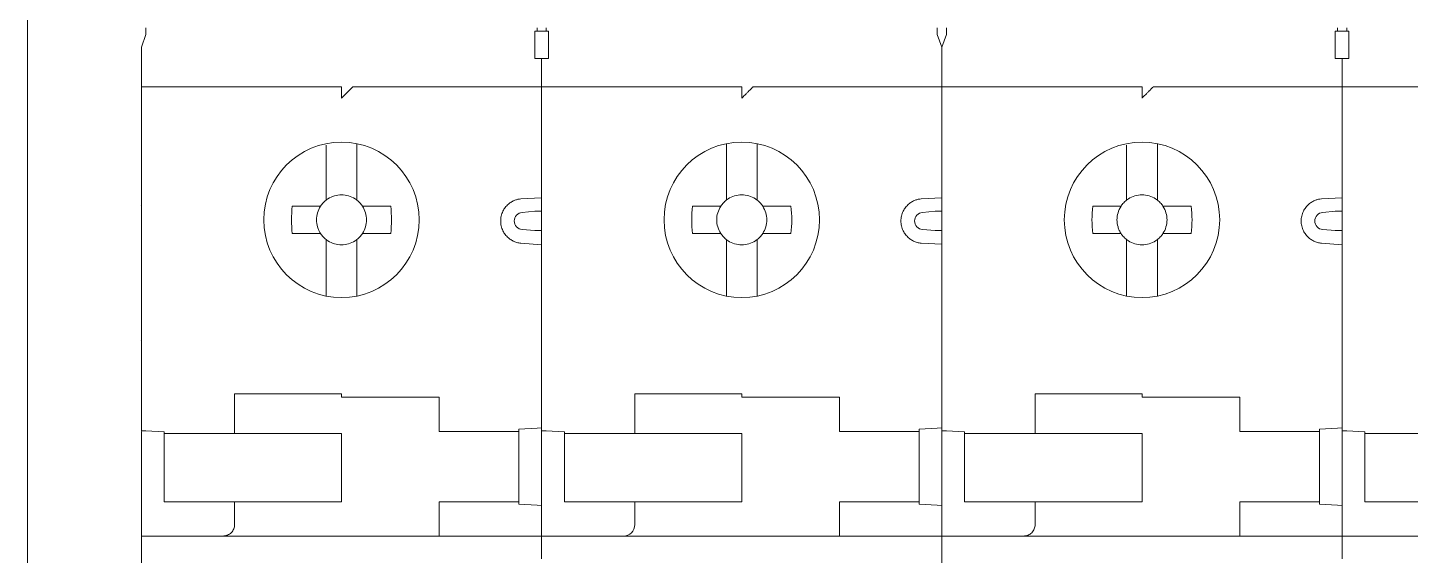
# Model space of a CAD drawing. Header units: millimetres. Extents: x 4137 to 6698, y 1400 to 3585.
# Drawn here: x 4370.9 to 4431.7, y 2392.6 to 2415.8 of the extents above; entities that cross this region are included whole.
import ezdxf

# ---------------------------------------------------------------- set-up
doc = ezdxf.new("R2010")
doc.units = ezdxf.units.MM
doc.layers.add('000-PI-Oprema', color=30, linetype='Continuous', lineweight=5)
doc.layers.add('002-PI-Kabelska kanalica', color=150, linetype='Continuous')

msp = doc.modelspace()

# ---------------------------------------------------------------- linework, layer by layer
at = {"layer": '000-PI-Oprema', "color": 0, "lineweight": 0}
for p, q in [((4393.248, 2415.678), (4393.348, 2415.678)), ((4393.348, 2415.678), (4393.748, 2415.678)), ((4393.748, 2415.678), (4393.848, 2415.678)), ((4428.448, 2415.678), (4428.548, 2415.678)), ((4428.548, 2415.678), (4428.948, 2415.678)), ((4428.948, 2415.678), (4429.048, 2415.678)), ((4376.148, 2415.528), (4375.948, 2414.978)), ((4375.948, 2414.978), (4375.948, 2412.378)), ((4411.148, 2414.978), (4410.948, 2415.528)), ((4411.348, 2415.528), (4411.148, 2414.978)), ((4411.148, 2414.978), (4411.148, 2412.378)), ((4411.148, 2414.978), (4411.148, 2412.378)), ((4393.248, 2414.478), (4393.248, 2414.778)), ((4393.848, 2414.478), (4393.248, 2414.478)), ((4393.548, 2414.478), (4393.548, 2408.658)), ((4393.848, 2414.478), (4393.848, 2414.778)), ((4428.448, 2414.478), (4428.448, 2414.778)), ((4429.048, 2414.478), (4428.448, 2414.478)), ((4428.748, 2414.478), (4428.748, 2408.658)), ((4429.048, 2414.478), (4429.048, 2414.778)), ((4384.748, 2413.228), (4375.948, 2413.228)), ((4385.248, 2413.228), (4393.348, 2413.228)), ((4393.348, 2413.228), (4402.348, 2413.228)), ((4402.848, 2413.228), (4411.148, 2413.228)), ((4419.948, 2413.228), (4411.148, 2413.228)), ((4420.448, 2413.228), (4428.548, 2413.228)), ((4428.548, 2413.228), (4437.548, 2413.228)), ((4375.948, 2412.378), (4375.948, 2398.107)), ((4411.148, 2412.378), (4411.148, 2408.658)), ((4411.148, 2412.378), (4411.148, 2398.107)), ((4385.423, 2410.655), (4385.423, 2410.729)), ((4401.673, 2410.729), (4401.673, 2410.655)), ((4403.023, 2410.655), (4403.023, 2410.729)), ((4420.623, 2410.655), (4420.623, 2410.729)), ((4384.073, 2410.655), (4384.073, 2408.535)), ((4385.423, 2408.535), (4385.423, 2410.655)), ((4401.673, 2410.655), (4401.673, 2408.535)), ((4403.023, 2408.535), (4403.023, 2410.655)), ((4419.273, 2410.655), (4419.273, 2408.535)), ((4420.623, 2408.535), (4420.623, 2410.655)), ((4384.073, 2408.247), (4384.073, 2408.535)), ((4385.423, 2408.247), (4385.423, 2408.535)), ((4393.548, 2408.341), (4392.641, 2408.303)), ((4393.548, 2405.998), (4393.548, 2408.658)), ((4401.673, 2408.247), (4401.673, 2408.535)), ((4403.023, 2408.247), (4403.023, 2408.535)), ((4411.148, 2408.341), (4410.241, 2408.303)), ((4419.273, 2408.247), (4419.273, 2408.535)), ((4420.623, 2408.247), (4420.623, 2408.535)), ((4428.748, 2408.341), (4427.841, 2408.303)), ((4428.748, 2405.998), (4428.748, 2408.658)), ((4375.948, 2408.028), (4375.943, 2408.015)), ((4382.584, 2407.978), (4383.442, 2407.978)), ((4386.054, 2407.978), (4386.912, 2407.978)), ((4393.248, 2407.754), (4392.693, 2407.706)), ((4400.184, 2407.978), (4401.042, 2407.978)), ((4403.654, 2407.978), (4404.512, 2407.978)), ((4410.848, 2407.754), (4410.293, 2407.706)), ((4411.148, 2408.028), (4411.143, 2408.015)), ((4411.148, 2407.754), (4411.148, 2406.903)), ((4417.784, 2407.978), (4418.642, 2407.978)), ((4421.254, 2407.978), (4422.112, 2407.978)), ((4428.448, 2407.754), (4427.893, 2407.706)), ((4382.584, 2406.778), (4383.442, 2406.778)), ((4384.073, 2406.222), (4384.073, 2406.51)), ((4385.423, 2406.222), (4385.423, 2406.51)), ((4386.912, 2406.778), (4386.054, 2406.778)), ((4393.248, 2406.903), (4392.693, 2406.951)), ((4400.184, 2406.778), (4401.042, 2406.778)), ((4401.673, 2406.222), (4401.673, 2406.51)), ((4403.023, 2406.222), (4403.023, 2406.51)), ((4404.512, 2406.778), (4403.654, 2406.778)), ((4410.848, 2406.903), (4410.293, 2406.951)), ((4417.784, 2406.778), (4418.642, 2406.778)), ((4419.273, 2406.222), (4419.273, 2406.51)), ((4420.623, 2406.222), (4420.623, 2406.51)), ((4422.112, 2406.778), (4421.254, 2406.778)), ((4428.448, 2406.903), (4427.893, 2406.951)), ((4384.073, 2406.222), (4384.073, 2404.102)), ((4385.423, 2404.102), (4385.423, 2406.222)), ((4392.641, 2406.353), (4393.548, 2406.274)), ((4393.548, 2405.998), (4393.548, 2398.231)), ((4401.673, 2406.222), (4401.673, 2404.102)), ((4403.023, 2404.102), (4403.023, 2406.222)), ((4410.241, 2406.353), (4411.148, 2406.316)), ((4411.148, 2405.998), (4411.148, 2398.231)), ((4419.273, 2406.222), (4419.273, 2404.102)), ((4420.623, 2404.102), (4420.623, 2406.222)), ((4427.841, 2406.353), (4428.748, 2406.274)), ((4428.748, 2405.998), (4428.748, 2398.231)), ((4384.073, 2404.102), (4384.073, 2404.028)), ((4385.423, 2404.028), (4385.423, 2404.102)), ((4401.673, 2404.102), (4401.673, 2404.028)), ((4403.023, 2404.028), (4403.023, 2404.102)), ((4419.273, 2404.102), (4419.273, 2404.028)), ((4420.623, 2404.028), (4420.623, 2404.102)), ((4375.948, 2402.078), (4375.943, 2402.083)), ((4411.148, 2402.078), (4411.143, 2402.083)), ((4411.153, 2401.878), (4411.148, 2401.878)), ((4380.048, 2399.728), (4384.748, 2399.728)), ((4380.048, 2397.978), (4380.048, 2399.728)), ((4384.748, 2399.728), (4384.748, 2399.578)), ((4384.748, 2399.578), (4389.048, 2399.578)), ((4389.048, 2399.578), (4389.048, 2398.078)), ((4402.348, 2399.728), (4397.648, 2399.728)), ((4397.648, 2397.978), (4397.648, 2399.728)), ((4402.348, 2399.578), (4402.348, 2399.728)), ((4406.648, 2399.578), (4402.348, 2399.578)), ((4406.648, 2398.078), (4406.648, 2399.578)), ((4415.248, 2399.728), (4419.948, 2399.728)), ((4415.248, 2397.978), (4415.248, 2399.728)), ((4419.948, 2399.728), (4419.948, 2399.578)), ((4419.948, 2399.578), (4424.248, 2399.578)), ((4424.248, 2399.578), (4424.248, 2398.078)), ((4376.148, 2398.097), (4375.948, 2398.107)), ((4375.948, 2393.902), (4375.948, 2398.078)), ((4376.148, 2398.097), (4376.948, 2398.055)), ((4376.948, 2398.055), (4376.948, 2397.978)), ((4376.948, 2397.978), (4380.048, 2397.978)), ((4376.948, 2397.978), (4376.948, 2394.978)), ((4380.048, 2397.978), (4380.448, 2397.978)), ((4380.448, 2397.978), (4384.748, 2397.978)), ((4384.748, 2397.978), (4384.748, 2394.978)), ((4389.448, 2398.078), (4389.048, 2398.078)), ((4389.448, 2398.078), (4392.548, 2398.078)), ((4392.548, 2398.178), (4393.348, 2398.22)), ((4392.548, 2398.078), (4392.548, 2398.178)), ((4392.548, 2394.978), (4392.548, 2398.078)), ((4393.348, 2398.22), (4393.548, 2398.231)), ((4393.548, 2398.231), (4393.548, 2398.107)), ((4393.548, 2398.107), (4393.748, 2398.097)), ((4393.548, 2398.078), (4393.548, 2398.107)), ((4393.548, 2398.078), (4393.548, 2394.826)), ((4393.748, 2398.097), (4394.548, 2398.055)), ((4394.548, 2398.055), (4394.548, 2397.978)), ((4394.548, 2397.978), (4397.648, 2397.978)), ((4394.548, 2397.978), (4394.548, 2394.978)), ((4397.648, 2397.978), (4398.048, 2397.978)), ((4398.048, 2397.978), (4402.348, 2397.978)), ((4402.348, 2397.978), (4402.348, 2394.978)), ((4407.048, 2398.078), (4406.648, 2398.078)), ((4410.148, 2398.078), (4407.048, 2398.078)), ((4410.948, 2398.22), (4410.148, 2398.178)), ((4410.148, 2398.078), (4410.148, 2398.178)), ((4410.148, 2394.978), (4410.148, 2398.078)), ((4411.148, 2398.231), (4410.948, 2398.22)), ((4411.148, 2398.231), (4411.148, 2394.826)), ((4411.348, 2398.097), (4411.148, 2398.107)), ((4411.148, 2393.902), (4411.148, 2398.078)), ((4411.348, 2398.097), (4412.148, 2398.055)), ((4412.148, 2398.055), (4412.148, 2397.978)), ((4412.148, 2397.978), (4415.248, 2397.978)), ((4412.148, 2397.978), (4412.148, 2394.978)), ((4415.248, 2397.978), (4415.648, 2397.978)), ((4415.648, 2397.978), (4419.948, 2397.978)), ((4419.948, 2397.978), (4419.948, 2394.978)), ((4424.648, 2398.078), (4424.248, 2398.078)), ((4424.648, 2398.078), (4427.748, 2398.078)), ((4427.748, 2398.178), (4428.548, 2398.22)), ((4427.748, 2398.078), (4427.748, 2398.178)), ((4427.748, 2394.978), (4427.748, 2398.078)), ((4428.548, 2398.22), (4428.748, 2398.231)), ((4428.748, 2398.231), (4428.748, 2398.107)), ((4428.748, 2398.107), (4428.948, 2398.097)), ((4428.748, 2398.078), (4428.748, 2398.107)), ((4428.748, 2398.078), (4428.748, 2394.826)), ((4428.948, 2398.097), (4429.748, 2398.055)), ((4429.748, 2398.055), (4429.748, 2397.978)), ((4429.748, 2397.978), (4432.848, 2397.978)), ((4429.748, 2397.978), (4429.748, 2394.978)), ((4375.943, 2397.073), (4375.948, 2397.078)), ((4411.143, 2397.073), (4411.148, 2397.078)), ((4411.148, 2397.278), (4411.153, 2397.278)), ((4376.948, 2394.978), (4380.048, 2394.978)), ((4380.448, 2394.978), (4380.048, 2394.978)), ((4380.048, 2394.978), (4380.048, 2393.978)), ((4384.748, 2394.978), (4380.448, 2394.978)), ((4389.048, 2394.978), (4389.448, 2394.978)), ((4389.048, 2393.478), (4389.048, 2394.978)), ((4392.548, 2394.978), (4389.448, 2394.978)), ((4392.548, 2394.878), (4392.548, 2394.978)), ((4397.648, 2394.978), (4394.548, 2394.978)), ((4397.648, 2394.978), (4398.048, 2394.978)), ((4397.648, 2394.978), (4397.648, 2393.978)), ((4402.348, 2394.978), (4398.048, 2394.978)), ((4406.648, 2394.978), (4407.048, 2394.978)), ((4406.648, 2394.978), (4406.648, 2393.478)), ((4410.148, 2394.978), (4407.048, 2394.978)), ((4410.148, 2394.878), (4410.148, 2394.978)), ((4412.148, 2394.978), (4415.248, 2394.978)), ((4415.648, 2394.978), (4415.248, 2394.978)), ((4415.248, 2394.978), (4415.248, 2393.978)), ((4419.948, 2394.978), (4415.648, 2394.978)), ((4424.248, 2394.978), (4424.648, 2394.978)), ((4424.248, 2393.478), (4424.248, 2394.978)), ((4427.748, 2394.978), (4424.648, 2394.978)), ((4427.748, 2394.878), (4427.748, 2394.978)), ((4432.848, 2394.978), (4429.748, 2394.978)), ((4392.548, 2394.878), (4393.348, 2394.836)), ((4393.348, 2394.836), (4393.548, 2394.826)), ((4393.548, 2393.902), (4393.548, 2394.826)), ((4410.948, 2394.836), (4410.148, 2394.878)), ((4410.948, 2394.836), (4411.148, 2394.826)), ((4411.148, 2394.826), (4411.148, 2392.628)), ((4427.748, 2394.878), (4428.548, 2394.836)), ((4428.548, 2394.836), (4428.748, 2394.826)), ((4428.748, 2393.902), (4428.748, 2394.826)), ((4375.948, 2392.628), (4375.948, 2393.902)), ((4393.548, 2393.902), (4393.548, 2392.628)), ((4411.148, 2392.628), (4411.148, 2393.902)), ((4428.748, 2393.902), (4428.748, 2392.628)), ((4375.948, 2393.478), (4393.548, 2393.478)), ((4411.148, 2393.478), (4393.548, 2393.478)), ((4411.148, 2393.478), (4428.748, 2393.478)), ((4446.348, 2393.478), (4428.748, 2393.478)), ((4375.948, 2368.311), (4375.948, 2392.628)), ((4393.548, 2392.628), (4393.548, 2392.478)), ((4411.148, 2368.311), (4411.148, 2392.628)), ((4428.748, 2392.628), (4428.748, 2392.478))]:
    msp.add_line(p, q, dxfattribs=at)
for centre in [(4384.748, 2407.378), (4402.348, 2407.378), (4419.948, 2407.378)]:
    msp.add_circle(centre, 3.418, dxfattribs=at)
for centre, radius, start, end in [((4384.748, 2407.378), 1.1, 123.05573, 133.0681), ((4384.748, 2407.378), 1.1, 46.9319, 56.94427), ((4402.348, 2407.378), 1.1, 123.05573, 133.0681), ((4402.348, 2407.378), 1.1, 46.9319, 56.94427), ((4419.948, 2407.378), 1.1, 123.05573, 133.0681), ((4419.948, 2407.378), 1.1, 46.9319, 56.94427), ((4384.748, 2407.378), 1.1, 136.9319, 146.94427), ((4384.748, 2407.378), 1.1, 135, 136.9319), ((4384.748, 2407.378), 1.1, 45, 46.9319), ((4384.748, 2407.378), 1.1, 43.0681, 45), ((4384.748, 2407.378), 1.1, 33.05573, 43.0681), ((4402.348, 2407.378), 1.1, 136.9319, 146.94427), ((4402.348, 2407.378), 1.1, 135, 136.9319), ((4402.348, 2407.378), 1.1, 45, 46.9319), ((4402.348, 2407.378), 1.1, 43.0681, 45), ((4402.348, 2407.378), 1.1, 33.05573, 43.0681), ((4419.948, 2407.378), 1.1, 136.9319, 146.94427), ((4419.948, 2407.378), 1.1, 135, 136.9319), ((4419.948, 2407.378), 1.1, 45, 46.9319), ((4419.948, 2407.378), 1.1, 43.0681, 45), ((4419.948, 2407.378), 1.1, 33.05573, 43.0681), ((4384.748, 2407.378), 1.1, 213.05573, 223.0681), ((4384.748, 2407.378), 1.1, 226.9319, 236.94427), ((4384.748, 2407.378), 1.1, 303.05573, 313.0681), ((4384.748, 2407.378), 1.1, 313.0681, 315), ((4384.748, 2407.378), 1.1, 315, 316.9319), ((4384.748, 2407.378), 1.1, 316.9319, 326.94427), ((4402.348, 2407.378), 1.1, 213.05573, 223.0681), ((4402.348, 2407.378), 1.1, 226.9319, 236.94427), ((4402.348, 2407.378), 1.1, 303.05573, 313.0681), ((4402.348, 2407.378), 1.1, 313.0681, 315), ((4402.348, 2407.378), 1.1, 315, 316.9319), ((4402.348, 2407.378), 1.1, 316.9319, 326.94427), ((4419.948, 2407.378), 1.1, 213.05573, 223.0681), ((4419.948, 2407.378), 1.1, 226.9319, 236.94427), ((4419.948, 2407.378), 1.1, 303.05573, 313.0681), ((4419.948, 2407.378), 1.1, 313.0681, 315), ((4419.948, 2407.378), 1.1, 315, 316.9319), ((4419.948, 2407.378), 1.1, 316.9319, 326.94427), ((4397.148, 2393.978), 0.5, 270, 0)]:
    msp.add_arc(centre, radius, start, end, dxfattribs=at)
for points, knots in [([(4376.148, 2415.528), (4376.148, 2415.554), (4376.148, 2415.609), (4376.148, 2415.684), (4376.148, 2415.749), (4376.148, 2415.795), (4376.148, 2415.823), (4376.148, 2415.827), (4376.148, 2415.828)], [0.2613825, 0.2613825, 0.2613825, 0.2613825, 0.3685854, 0.5000663, 0.6285535, 0.7600358, 0.8779631, 1, 1, 1, 1]), ([(4393.248, 2415.678), (4393.248, 2415.66), (4393.248, 2415.605), (4393.248, 2415.49), (4393.248, 2415.332), (4393.248, 2415.154), (4393.248, 2414.967), (4393.248, 2414.841), (4393.248, 2414.778)], [0.287427, 0.287427, 0.287427, 0.287427, 0.3699948, 0.5001298, 0.629921, 0.7600558, 0.879771, 1, 1, 1, 1]), ([(4393.348, 2415.678), (4393.348, 2415.68), (4393.348, 2415.735), (4393.348, 2415.803), (4393.348, 2415.82), (4393.348, 2415.828)], [0, 0, 0, 0, 0.010834, 0.505413, 1, 1, 1, 1]), ([(4393.748, 2415.828), (4393.748, 2415.82), (4393.748, 2415.803), (4393.748, 2415.735), (4393.748, 2415.68), (4393.748, 2415.678)], [0, 0, 0, 0, 0.494587, 0.989166, 1, 1, 1, 1]), ([(4393.848, 2415.678), (4393.848, 2415.63), (4393.848, 2415.565), (4393.848, 2415.3), (4393.848, 2415.04), (4393.848, 2414.778)], [0.2858647, 0.2858647, 0.2858647, 0.2858647, 0.5, 0.5, 1, 1, 1, 1]), ([(4410.948, 2415.528), (4410.948, 2415.585), (4410.948, 2415.638), (4410.948, 2415.775), (4410.948, 2415.828), (4410.948, 2415.828)], [0.262243, 0.262243, 0.262243, 0.262243, 0.5, 0.5, 1, 1, 1, 1]), ([(4411.348, 2415.528), (4411.348, 2415.554), (4411.348, 2415.609), (4411.348, 2415.684), (4411.348, 2415.749), (4411.348, 2415.795), (4411.348, 2415.823), (4411.348, 2415.827), (4411.348, 2415.828)], [0.2613825, 0.2613825, 0.2613825, 0.2613825, 0.3685854, 0.5000663, 0.6285535, 0.7600358, 0.8779631, 1, 1, 1, 1]), ([(4428.448, 2415.678), (4428.448, 2415.66), (4428.448, 2415.605), (4428.448, 2415.49), (4428.448, 2415.332), (4428.448, 2415.154), (4428.448, 2414.967), (4428.448, 2414.841), (4428.448, 2414.778)], [0.287427, 0.287427, 0.287427, 0.287427, 0.3699948, 0.5001298, 0.629921, 0.7600558, 0.879771, 1, 1, 1, 1]), ([(4428.548, 2415.678), (4428.548, 2415.68), (4428.548, 2415.735), (4428.548, 2415.803), (4428.548, 2415.82), (4428.548, 2415.828)], [0, 0, 0, 0, 0.010834, 0.505413, 1, 1, 1, 1]), ([(4428.948, 2415.828), (4428.948, 2415.82), (4428.948, 2415.803), (4428.948, 2415.735), (4428.948, 2415.68), (4428.948, 2415.678)], [0, 0, 0, 0, 0.494587, 0.989166, 1, 1, 1, 1]), ([(4429.048, 2415.678), (4429.048, 2415.63), (4429.048, 2415.565), (4429.048, 2415.3), (4429.048, 2415.04), (4429.048, 2414.778)], [0.2858647, 0.2858647, 0.2858647, 0.2858647, 0.5, 0.5, 1, 1, 1, 1]), ([(4384.748, 2413.228), (4384.748, 2413.228), (4384.748, 2413.226), (4384.748, 2413.214), (4384.748, 2413.191), (4384.748, 2413.15), (4384.748, 2413.085), (4384.748, 2413.005), (4384.748, 2412.917), (4384.748, 2412.823), (4384.748, 2412.76), (4384.748, 2412.728)], [0, 0, 0, 0, 0.080758, 0.160392, 0.240099, 0.368585, 0.500066, 0.628554, 0.760036, 0.877963, 1, 1, 1, 1]), ([(4385.248, 2413.228), (4385.247, 2413.228), (4385.246, 2413.227), (4385.236, 2413.218), (4385.221, 2413.203), (4385.2, 2413.182), (4385.173, 2413.154), (4385.14, 2413.121), (4385.093, 2413.074), (4385.026, 2413.007), (4384.945, 2412.926), (4384.85, 2412.831), (4384.786, 2412.766), (4384.748, 2412.728)], [0, 0, 0, 0, 0.056117, 0.113833, 0.173777, 0.236509, 0.302522, 0.372235, 0.446007, 0.56933, 0.712859, 0.83153, 1, 1, 1, 1]), ([(4402.348, 2412.728), (4402.348, 2412.859), (4402.348, 2412.989), (4402.348, 2413.175), (4402.348, 2413.228), (4402.348, 2413.228)], [0, 0, 0, 0, 0.5, 0.5, 1, 1, 1, 1]), ([(4402.348, 2412.728), (4402.37, 2412.75), (4402.413, 2412.794), (4402.477, 2412.858), (4402.549, 2412.929), (4402.625, 2413.006), (4402.701, 2413.082), (4402.764, 2413.145), (4402.811, 2413.192), (4402.842, 2413.223), (4402.846, 2413.227), (4402.848, 2413.228)], [0, 0, 0, 0, 0.097283, 0.192791, 0.287384, 0.42418, 0.554334, 0.675821, 0.789691, 0.896334, 1, 1, 1, 1]), ([(4419.948, 2413.228), (4419.948, 2413.228), (4419.948, 2413.226), (4419.948, 2413.214), (4419.948, 2413.191), (4419.948, 2413.15), (4419.948, 2413.085), (4419.948, 2413.005), (4419.948, 2412.917), (4419.948, 2412.823), (4419.948, 2412.76), (4419.948, 2412.728)], [0, 0, 0, 0, 0.080758, 0.160392, 0.240099, 0.368585, 0.500066, 0.628554, 0.760036, 0.877963, 1, 1, 1, 1]), ([(4420.448, 2413.228), (4420.447, 2413.228), (4420.446, 2413.227), (4420.436, 2413.218), (4420.421, 2413.203), (4420.4, 2413.182), (4420.373, 2413.154), (4420.34, 2413.121), (4420.293, 2413.074), (4420.226, 2413.007), (4420.145, 2412.926), (4420.05, 2412.831), (4419.986, 2412.766), (4419.948, 2412.728)], [0, 0, 0, 0, 0.056117, 0.113833, 0.173777, 0.236509, 0.302522, 0.372235, 0.446007, 0.56933, 0.712859, 0.83153, 1, 1, 1, 1]), ([(4385.348, 2408.3), (4385.17, 2408.416), (4384.959, 2408.478), (4384.536, 2408.478), (4384.325, 2408.416), (4384.148, 2408.3)], [0, 0, 0, 0, 0.5, 0.5, 1, 1, 1, 1]), ([(4392.641, 2406.353), (4392.611, 2406.357), (4392.55, 2406.364), (4392.462, 2406.385), (4392.351, 2406.421), (4392.221, 2406.484), (4392.076, 2406.59), (4391.944, 2406.728), (4391.836, 2406.905), (4391.764, 2407.108), (4391.74, 2407.328), (4391.764, 2407.549), (4391.836, 2407.751), (4391.944, 2407.929), (4392.076, 2408.067), (4392.221, 2408.173), (4392.364, 2408.242), (4392.505, 2408.286), (4392.596, 2408.298), (4392.641, 2408.303)], [0, 0, 0, 0, 0.031513, 0.062833, 0.094232, 0.152293, 0.210532, 0.279327, 0.348301, 0.424071, 0.50002, 0.57579, 0.651739, 0.720534, 0.789508, 0.84757, 0.905809, 0.95275, 1, 1, 1, 1]), ([(4402.948, 2408.3), (4402.77, 2408.416), (4402.559, 2408.478), (4402.136, 2408.478), (4401.925, 2408.416), (4401.748, 2408.3)], [0, 0, 0, 0, 0.5, 0.5, 1, 1, 1, 1]), ([(4410.241, 2406.353), (4410.211, 2406.357), (4410.15, 2406.364), (4410.062, 2406.385), (4409.951, 2406.421), (4409.821, 2406.484), (4409.676, 2406.59), (4409.544, 2406.728), (4409.436, 2406.905), (4409.364, 2407.108), (4409.34, 2407.328), (4409.364, 2407.549), (4409.436, 2407.751), (4409.544, 2407.929), (4409.676, 2408.067), (4409.821, 2408.173), (4409.964, 2408.242), (4410.105, 2408.286), (4410.196, 2408.298), (4410.241, 2408.303)], [0, 0, 0, 0, 0.031513, 0.062833, 0.094232, 0.152293, 0.210532, 0.279327, 0.348301, 0.424071, 0.50002, 0.57579, 0.651739, 0.720534, 0.789508, 0.84757, 0.905809, 0.95275, 1, 1, 1, 1]), ([(4411.148, 2408.658), (4411.148, 2408.657), (4411.148, 2408.655), (4411.148, 2408.642), (4411.148, 2408.62), (4411.148, 2408.581), (4411.148, 2408.511), (4411.148, 2408.398), (4411.148, 2408.26), (4411.148, 2408.103), (4411.148, 2407.932), (4411.148, 2407.814), (4411.148, 2407.754)], [0, 0, 0, 0, 0.062572, 0.124512, 0.186422, 0.248903, 0.373491, 0.498598, 0.623567, 0.749199, 0.874318, 1, 1, 1, 1]), ([(4420.548, 2408.3), (4420.37, 2408.416), (4420.159, 2408.478), (4419.736, 2408.478), (4419.525, 2408.416), (4419.348, 2408.3)], [0, 0, 0, 0, 0.5, 0.5, 1, 1, 1, 1]), ([(4427.841, 2406.353), (4427.811, 2406.357), (4427.75, 2406.364), (4427.662, 2406.385), (4427.551, 2406.421), (4427.421, 2406.484), (4427.276, 2406.59), (4427.144, 2406.728), (4427.036, 2406.905), (4426.964, 2407.108), (4426.94, 2407.328), (4426.964, 2407.549), (4427.036, 2407.751), (4427.144, 2407.929), (4427.276, 2408.067), (4427.421, 2408.173), (4427.564, 2408.242), (4427.705, 2408.286), (4427.796, 2408.298), (4427.841, 2408.303)], [0, 0, 0, 0, 0.031513, 0.062833, 0.094232, 0.152293, 0.210532, 0.279327, 0.348301, 0.424071, 0.50002, 0.57579, 0.651739, 0.720534, 0.789508, 0.84757, 0.905809, 0.95275, 1, 1, 1, 1]), ([(4382.584, 2407.978), (4382.56, 2407.779), (4382.536, 2407.378), (4382.56, 2406.977), (4382.584, 2406.779), (4382.584, 2406.778)], [-0.000008, -0.000008, -0.000008, -0.000008, 0.499992, 0.999992, 1, 1, 1, 1]), ([(4386.054, 2407.978), (4385.986, 2407.978), (4385.862, 2407.978), (4385.73, 2407.978), (4385.67, 2407.978)], [0, 0, 0, 0, 0.54278, 1, 1, 1, 1]), ([(4392.693, 2406.951), (4392.6, 2406.959), (4392.51, 2407.004), (4392.384, 2407.142), (4392.348, 2407.235), (4392.348, 2407.422), (4392.384, 2407.515), (4392.51, 2407.653), (4392.6, 2407.698), (4392.693, 2407.706)], [0, 0, 0, 0, 0.25, 0.25, 0.5, 0.5, 0.75, 0.75, 1, 1, 1, 1]), ([(4393.548, 2407.754), (4393.548, 2407.754), (4393.515, 2407.754), (4393.404, 2407.754), (4393.326, 2407.754), (4393.248, 2407.754)], [0, 0, 0, 0, 0.5, 0.5, 1, 1, 1, 1]), ([(4400.184, 2407.978), (4400.16, 2407.779), (4400.136, 2407.378), (4400.16, 2406.977), (4400.184, 2406.779), (4400.184, 2406.778)], [0, 0, 0, 0, 0.5, 1, 1.000008, 1.000008, 1.000008, 1.000008]), ([(4403.654, 2407.978), (4403.586, 2407.978), (4403.462, 2407.978), (4403.33, 2407.978), (4403.27, 2407.978)], [0, 0, 0, 0, 0.54278, 1, 1, 1, 1]), ([(4410.293, 2406.951), (4410.2, 2406.959), (4410.11, 2407.004), (4409.984, 2407.142), (4409.948, 2407.235), (4409.948, 2407.422), (4409.984, 2407.515), (4410.11, 2407.653), (4410.2, 2407.698), (4410.293, 2407.706)], [0, 0, 0, 0, 0.25, 0.25, 0.5, 0.5, 0.75, 0.75, 1, 1, 1, 1]), ([(4411.148, 2407.754), (4411.148, 2407.754), (4411.115, 2407.754), (4411.004, 2407.754), (4410.926, 2407.754), (4410.848, 2407.754)], [0, 0, 0, 0, 0.5, 0.5, 1, 1, 1, 1]), ([(4417.784, 2407.978), (4417.76, 2407.779), (4417.736, 2407.378), (4417.76, 2406.977), (4417.784, 2406.779), (4417.784, 2406.778)], [-0.000008, -0.000008, -0.000008, -0.000008, 0.499992, 0.999992, 1, 1, 1, 1]), ([(4421.254, 2407.978), (4421.186, 2407.978), (4421.062, 2407.978), (4420.93, 2407.978), (4420.87, 2407.978)], [0, 0, 0, 0, 0.54278, 1, 1, 1, 1]), ([(4427.893, 2406.951), (4427.8, 2406.959), (4427.71, 2407.004), (4427.584, 2407.142), (4427.548, 2407.235), (4427.548, 2407.422), (4427.584, 2407.515), (4427.71, 2407.653), (4427.8, 2407.698), (4427.893, 2407.706)], [0, 0, 0, 0, 0.25, 0.25, 0.5, 0.5, 0.75, 0.75, 1, 1, 1, 1]), ([(4428.748, 2407.754), (4428.748, 2407.754), (4428.715, 2407.754), (4428.604, 2407.754), (4428.526, 2407.754), (4428.448, 2407.754)], [0, 0, 0, 0, 0.5, 0.5, 1, 1, 1, 1]), ([(4383.826, 2406.778), (4383.827, 2406.78), (4383.826, 2406.779), (4383.826, 2406.779), (4383.826, 2406.779), (4383.825, 2406.779), (4383.825, 2406.78), (4383.824, 2406.781), (4383.823, 2406.783), (4383.82, 2406.788), (4383.813, 2406.798), (4383.801, 2406.818), (4383.778, 2406.858), (4383.737, 2406.941), (4383.671, 2407.114), (4383.648, 2407.273), (4383.648, 2407.378)], [0, 0, 0, 0, 0.000244, 0.000244, 0.000488, 0.000977, 0.001953, 0.003906, 0.007813, 0.015625, 0.03125, 0.0625, 0.125, 0.25, 0.5, 1, 1, 1, 1]), ([(4401.426, 2406.778), (4401.426, 2406.779), (4401.31, 2406.956), (4401.248, 2407.167), (4401.248, 2407.378)], [0, 0, 0, 0, 0.0000079, 0.5000079, 0.5000079, 0.5000079, 0.5000079]), ([(4419.026, 2406.778), (4419.027, 2406.78), (4419.026, 2406.779), (4419.026, 2406.779), (4419.026, 2406.779), (4419.025, 2406.779), (4419.025, 2406.78), (4419.024, 2406.781), (4419.023, 2406.783), (4419.02, 2406.788), (4419.013, 2406.798), (4419.001, 2406.818), (4418.978, 2406.858), (4418.937, 2406.941), (4418.871, 2407.114), (4418.848, 2407.273), (4418.848, 2407.378)], [0, 0, 0, 0, 0.000244, 0.000244, 0.000488, 0.000977, 0.001953, 0.003906, 0.007813, 0.015625, 0.03125, 0.0625, 0.125, 0.25, 0.5, 1, 1, 1, 1]), ([(4383.442, 2406.778), (4383.509, 2406.778), (4383.634, 2406.778), (4383.765, 2406.778), (4383.826, 2406.778)], [0, 0, 0, 0, 0.54278, 1, 1, 1, 1]), ([(4386.054, 2406.778), (4385.987, 2406.778), (4385.862, 2406.778), (4385.73, 2406.778), (4385.67, 2406.778)], [0, 0, 0, 0, 0.540007, 1, 1, 1, 1]), ([(4393.548, 2406.903), (4393.548, 2406.903), (4393.518, 2406.903), (4393.401, 2406.903), (4393.318, 2406.903), (4393.248, 2406.903)], [0, 0, 0, 0, 0.5, 0.5, 1, 1, 1, 1]), ([(4401.042, 2406.778), (4401.109, 2406.778), (4401.234, 2406.778), (4401.365, 2406.778), (4401.426, 2406.778)], [0, 0, 0, 0, 0.54278, 1, 1, 1, 1]), ([(4403.654, 2406.778), (4403.587, 2406.778), (4403.462, 2406.778), (4403.33, 2406.778), (4403.27, 2406.778)], [0, 0, 0, 0, 0.540007, 1, 1, 1, 1]), ([(4411.148, 2406.903), (4411.148, 2406.903), (4411.118, 2406.903), (4411.001, 2406.903), (4410.918, 2406.903), (4410.848, 2406.903)], [0, 0, 0, 0, 0.5, 0.5, 1, 1, 1, 1]), ([(4411.148, 2406.903), (4411.148, 2406.873), (4411.148, 2406.814), (4411.148, 2406.726), (4411.148, 2406.64), (4411.148, 2406.528), (4411.148, 2406.397), (4411.148, 2406.259), (4411.148, 2406.146), (4411.148, 2406.063), (4411.148, 2406.009), (4411.148, 2406.002), (4411.148, 2405.999)], [0, 0, 0, 0, 0.06314, 0.125631, 0.188079, 0.251095, 0.376332, 0.501694, 0.62641, 0.751388, 0.875439, 1, 1, 1, 1]), ([(4418.642, 2406.778), (4418.709, 2406.778), (4418.834, 2406.778), (4418.965, 2406.778), (4419.026, 2406.778)], [0, 0, 0, 0, 0.54278, 1, 1, 1, 1]), ([(4421.254, 2406.778), (4421.187, 2406.778), (4421.062, 2406.778), (4420.93, 2406.778), (4420.87, 2406.778)], [0, 0, 0, 0, 0.540007, 1, 1, 1, 1]), ([(4428.748, 2406.903), (4428.748, 2406.903), (4428.718, 2406.903), (4428.601, 2406.903), (4428.518, 2406.903), (4428.448, 2406.903)], [0, 0, 0, 0, 0.5, 0.5, 1, 1, 1, 1]), ([(4384.148, 2406.456), (4384.325, 2406.341), (4384.536, 2406.278), (4384.959, 2406.278), (4385.17, 2406.341), (4385.348, 2406.456)], [0, 0, 0, 0, 0.5, 0.5, 1, 1, 1, 1]), ([(4401.748, 2406.456), (4401.925, 2406.341), (4402.136, 2406.278), (4402.559, 2406.278), (4402.77, 2406.341), (4402.948, 2406.456)], [0, 0, 0, 0, 0.5, 0.5, 1, 1, 1, 1]), ([(4419.348, 2406.456), (4419.525, 2406.341), (4419.736, 2406.278), (4420.159, 2406.278), (4420.37, 2406.341), (4420.548, 2406.456)], [0, 0, 0, 0, 0.5, 0.5, 1, 1, 1, 1]), ([(4379.548, 2393.478), (4379.568, 2393.479), (4379.606, 2393.48), (4379.658, 2393.49), (4379.702, 2393.502), (4379.759, 2393.523), (4379.826, 2393.559), (4379.903, 2393.622), (4379.966, 2393.698), (4380.012, 2393.787), (4380.042, 2393.882), (4380.046, 2393.947), (4380.048, 2393.978)], [0, 0, 0, 0, 0.090538, 0.168629, 0.234274, 0.28748, 0.430983, 0.554467, 0.680811, 0.79553, 0.900937, 1, 1, 1, 1]), ([(4414.748, 2393.478), (4414.768, 2393.479), (4414.806, 2393.48), (4414.858, 2393.49), (4414.902, 2393.502), (4414.959, 2393.523), (4415.026, 2393.559), (4415.103, 2393.622), (4415.166, 2393.698), (4415.212, 2393.787), (4415.242, 2393.882), (4415.246, 2393.947), (4415.248, 2393.978)], [0, 0, 0, 0, 0.090538, 0.168629, 0.234274, 0.28748, 0.430983, 0.554467, 0.680811, 0.79553, 0.900937, 1, 1, 1, 1])]:
    msp.add_open_spline(points, degree=3, knots=knots, dxfattribs=at)
for points in [[(4383.826, 2407.978), (4383.692, 2407.978), (4383.565, 2407.978), (4383.442, 2407.978)], [(4383.648, 2407.378), (4383.648, 2407.59), (4383.71, 2407.801), (4383.826, 2407.978)], [(4383.97, 2408.156), (4383.979, 2408.165), (4383.988, 2408.174), (4383.997, 2408.182)], [(4385.848, 2407.378), (4385.848, 2407.59), (4385.785, 2407.801), (4385.67, 2407.978)], [(4386.912, 2406.778), (4386.96, 2407.177), (4386.96, 2407.58), (4386.912, 2407.978)], [(4401.426, 2407.978), (4401.292, 2407.978), (4401.165, 2407.978), (4401.042, 2407.978)], [(4401.248, 2407.378), (4401.248, 2407.59), (4401.31, 2407.801), (4401.426, 2407.978)], [(4401.57, 2408.156), (4401.579, 2408.165), (4401.588, 2408.174), (4401.597, 2408.182)], [(4403.448, 2407.378), (4403.448, 2407.59), (4403.385, 2407.801), (4403.27, 2407.978)], [(4404.512, 2406.778), (4404.56, 2407.177), (4404.56, 2407.58), (4404.512, 2407.978)], [(4419.026, 2407.978), (4418.892, 2407.978), (4418.765, 2407.978), (4418.642, 2407.978)], [(4418.848, 2407.378), (4418.848, 2407.59), (4418.91, 2407.801), (4419.026, 2407.978)], [(4419.17, 2408.156), (4419.179, 2408.165), (4419.188, 2408.174), (4419.197, 2408.182)], [(4421.048, 2407.378), (4421.048, 2407.59), (4420.985, 2407.801), (4420.87, 2407.978)], [(4422.112, 2406.778), (4422.16, 2407.177), (4422.16, 2407.58), (4422.112, 2407.978)], [(4385.67, 2406.778), (4385.785, 2406.956), (4385.848, 2407.167), (4385.848, 2407.378)], [(4403.27, 2406.778), (4403.385, 2406.956), (4403.448, 2407.167), (4403.448, 2407.378)], [(4420.87, 2406.778), (4420.985, 2406.956), (4421.048, 2407.167), (4421.048, 2407.378)], [(4383.97, 2406.601), (4383.961, 2406.609), (4383.953, 2406.618), (4383.944, 2406.627)], [(4383.997, 2406.575), (4383.988, 2406.583), (4383.979, 2406.592), (4383.97, 2406.601)], [(4401.57, 2406.601), (4401.561, 2406.609), (4401.553, 2406.618), (4401.544, 2406.627)], [(4401.597, 2406.575), (4401.588, 2406.583), (4401.579, 2406.592), (4401.57, 2406.601)], [(4419.17, 2406.601), (4419.161, 2406.609), (4419.153, 2406.618), (4419.144, 2406.627)], [(4419.197, 2406.575), (4419.188, 2406.583), (4419.179, 2406.592), (4419.17, 2406.601)]]:
    msp.add_open_spline(points, degree=3, dxfattribs=at)
at = {"layer": '002-PI-Kabelska kanalica', "color": 0, "linetype": 'ByBlock', "lineweight": 0}
msp.add_line((4370.948, 3405.778), (4370.948, 1735.778), dxfattribs=at)

doc.saveas('drawing.dxf')
